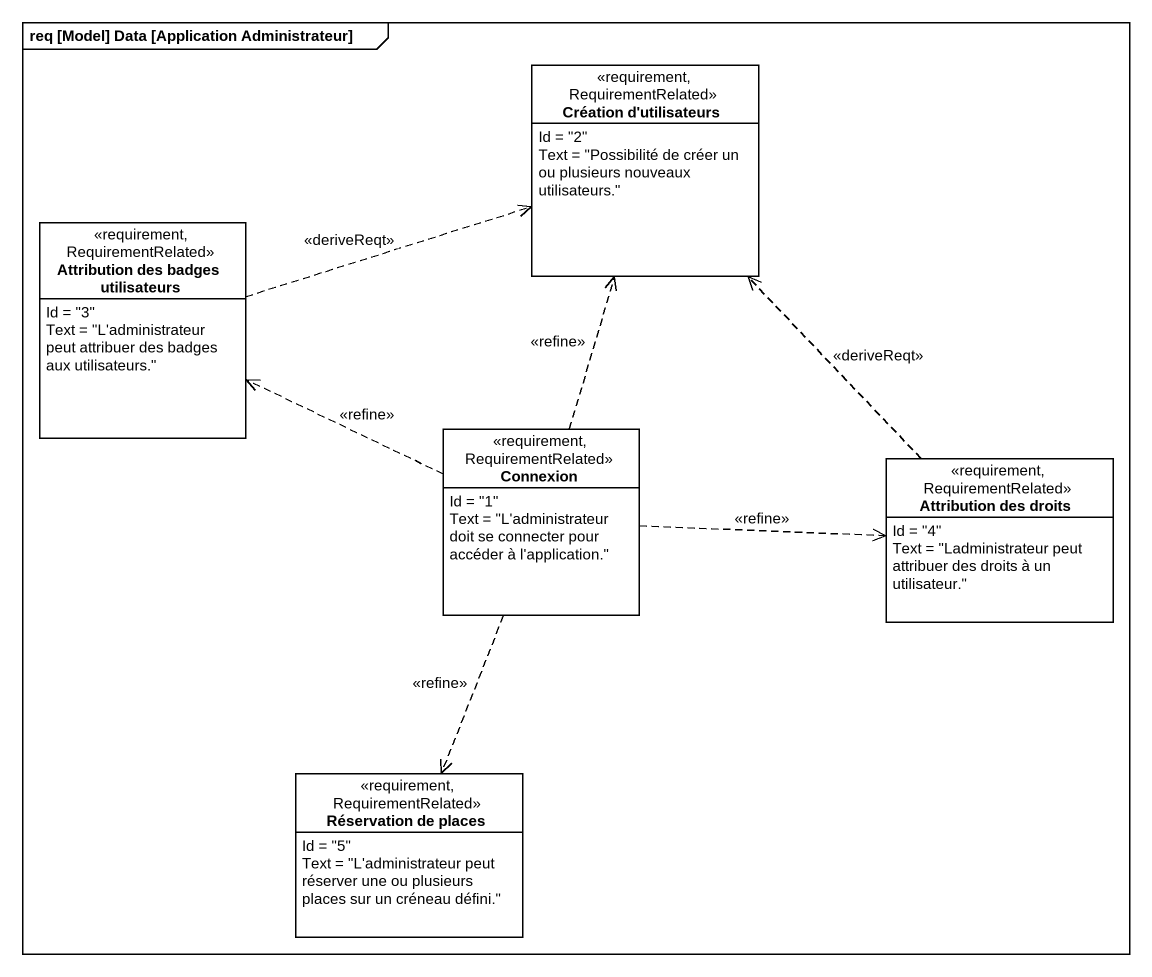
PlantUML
@startuml
mainframe req [Model] Data [Application Administrateur]
hide circle
hide empty members
class "Création d'utilisateurs" as Création_d_utilisateurs <<requirement, RequirementRelated>> {
  Id = "2"
  Text = "Possibilité de créer un ou plusieurs nouveaux utilisateurs."
}
class "Attribution des badges utilisateurs" as Attribution_des_badges <<requirement, RequirementRelated>> {
  Id = "3"
  Text = "L'administrateur peut attribuer des badges aux utilisateurs."
}
class Connexion <<requirement, RequirementRelated>> {
  Id = "1"
  Text = "L'administrateur doit se connecter pour accéder à l'application."
}
class "Attribution des droits" as Attribution_des_droits <<requirement, RequirementRelated>> {
  Id = "4"
  Text = "Ladministrateur peut attribuer des droits à un utilisateur."
}
class "Réservation de places" as Réservation_de_places <<requirement, RequirementRelated>> {
  Id = "5"
  Text = "L'administrateur peut réserver une ou plusieurs places sur un créneau défini."
}
Attribution_des_badges .right.> Création_d_utilisateurs : <<deriveReqt>>
Connexion .up.> Création_d_utilisateurs : <<refine>>
Connexion .left.> Attribution_des_badges : <<refine>>
Connexion .right.> Attribution_des_droits : <<refine>>
Connexion ..> Réservation_de_places : <<refine>>
Attribution_des_droits .up.> Création_d_utilisateurs : <<deriveReqt>>
@enduml
